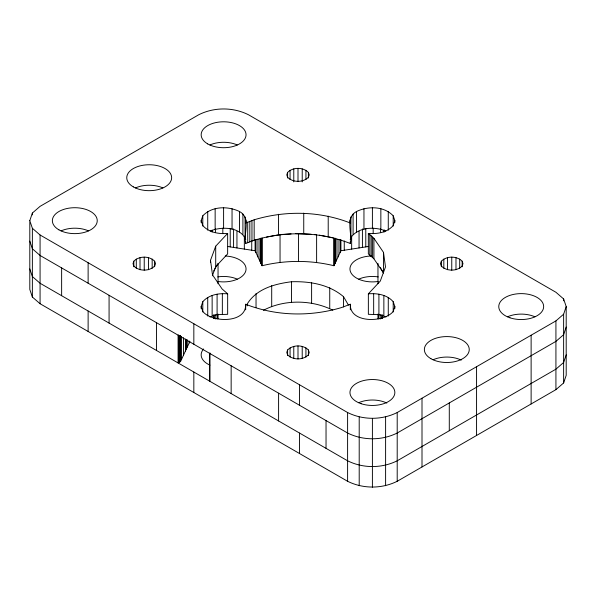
<?xml version="1.0" encoding="UTF-8"?>
<svg xmlns="http://www.w3.org/2000/svg" width="596" height="596" viewBox="0 0 596 596"><rect width="100%" height="100%" fill="white"/><g stroke="black" fill="none" stroke-linecap="round" stroke-linejoin="round"><path stroke-width="0.89" d="M394.85 222.531L394.85 220.669L393.204 215.797C383.943 206.037 368.06 205.94 356.527 211.505C344.719 217.801 352.601 233.297 350.321 243.488C319.754 231.501 285.506 230.838 254.164 240.27L245.671 243.496C243.391 233.304 251.288 217.801 239.473 211.505C227.94 205.94 212.057 206.037 202.796 215.797L201.15 220.669L201.15 222.531M245.671 243.496L245.843 241.961M245.679 309.831L245.679 304.251C276.246 316.23 310.486 316.893 341.836 307.462L350.329 304.236C349.427 323.494 384.152 322.868 393.204 311.462L394.85 306.582L393.204 301.703C387.08 294.685 377.201 293.083 368.358 293.835L368.358 314.315L378.914 314.658L386.066 316.908M350.225 239.666L350.917 237.394L350.917 216.914M29.8 220.669L32.37 213.048L40.074 206.35L198.796 114.715C214.217 107.042 232.976 107.042 248.398 114.715L555.926 292.264L563.63 298.961L566.2 306.582L566.2 375.331L563.63 382.952L555.926 389.65L397.204 481.285C381.783 488.958 363.024 488.958 347.602 481.285L40.074 303.736L32.37 297.039L29.8 289.418L29.8 220.669L32.37 228.29L32.37 297.039M133.832 261.19L133.012 263.626L133.832 266.069C139.159 271.478 149.305 271.478 154.632 266.069L155.452 263.626L154.632 261.19C149.305 255.773 139.159 255.773 133.832 261.19L133.832 266.777M201.15 308.445L201.15 306.582L202.796 301.703C208.92 294.677 218.806 293.083 227.657 293.835L227.657 314.315L217.093 314.658L209.934 316.908M287.6 172.415L286.78 174.851L287.6 177.288C292.927 182.704 303.073 182.704 308.4 177.288L309.22 174.851L308.4 172.415C303.073 166.999 292.927 166.999 287.6 172.415L287.6 178.003M287.6 349.964L286.773 352.407L287.6 354.844C292.919 360.26 303.073 360.26 308.4 354.844L309.22 352.407L308.4 349.964C303.073 344.555 292.919 344.555 287.6 349.964L287.6 355.551M394.85 220.669L393.204 225.549C387.08 232.574 377.194 234.168 368.343 233.416L368.343 253.896L373.923 258.798L383.504 272.871L383.504 252.391L373.923 238.318L368.343 233.416M441.36 261.19L440.541 263.626L441.36 266.069C446.687 271.478 456.834 271.478 462.161 266.069L462.98 263.626L462.161 261.19C456.834 255.773 446.687 255.773 441.36 261.19L441.36 266.777M563.63 382.952L563.63 314.204L566.2 306.582M566.2 327.062L563.63 334.684L555.926 341.381L397.204 433.024C381.783 440.69 363.024 440.69 347.602 433.024L40.074 255.468L32.37 248.77L29.8 241.149M566.2 354.851L563.63 362.472L555.926 369.17L397.204 460.805C381.783 468.471 363.024 468.471 347.602 460.805L40.074 283.256L32.37 276.559L29.8 268.938M210.515 262.173L210.515 260.31L215.707 246.185L227.642 233.416C218.792 234.168 208.913 232.567 202.796 225.549L201.15 220.669M212.347 275.806L215.707 266.665L215.707 246.185M178.472 362.711L178.472 334.93L178.085 335.153L178.085 362.934L180.566 361.504L189.878 341.448M255.095 239.637L255.095 250.752L262.046 265.727C285.611 260.005 310.389 260.012 333.946 265.727L340.905 250.752L340.905 239.637M213.659 271.053L217.607 264.125M350.917 237.394C358.583 226.957 374.69 226.383 385.798 231.039M348.436 305.092L343.557 296.711C329.126 284.441 309.913 281.185 291.496 281.752C274.816 283.882 256.511 288.732 247.191 304.035L247.191 305.897M215.707 266.665L227.642 253.896L227.642 233.416M368.358 293.835L380.293 281.066L385.485 266.941L383.504 252.391M32.37 228.29L40.074 234.988L347.602 412.536C363.024 420.21 381.783 420.21 397.204 412.536L555.926 320.901L563.63 314.204M263.454 310.27C284.486 299.207 311.701 299.684 332.806 310.158M245.671 223.016L254.164 219.79C285.506 210.358 319.754 211.021 350.321 223.008M210.202 231.039C221.421 226.301 240.538 226.674 245.775 239.674M266.546 237.096L280.046 234.556L291.086 233.915M340.905 250.752L368.246 246.52M295.683 233.647L311.164 234.303M314.8 234.533L316.618 234.653M227.754 246.52L255.095 250.752M319.352 235.167L333.037 237.767M227.657 293.835L222.077 288.933L212.496 274.86L210.515 260.31M380.218 267.351L383.377 272.946M201.15 306.582L202.796 311.462C211.848 322.868 246.55 323.494 245.679 304.251M350.157 241.954L350.321 243.488M563.63 298.961L563.63 300.824M555.926 320.901L555.926 389.65M531.125 335.22L531.125 403.969M476.569 366.719L476.569 435.467M462.161 261.19L462.161 266.777M459.695 259.044L459.695 268.356M455.985 257.621L455.985 269.727M451.761 257.152L451.761 270.182M449.287 402.948L449.287 430.737M447.536 257.621L447.536 269.727M443.826 259.044L443.826 268.356M422.005 398.225L422.005 466.966M397.204 412.536L397.204 481.285M394.85 306.582L394.85 308.445M393.204 215.797L393.204 226.033M393.204 301.703L393.204 311.946M388.272 211.505L388.272 230.123M388.272 297.419L388.272 316.036M385.605 416.984L385.605 485.733M384.323 229.974L384.323 231.829M383.936 230.198L383.936 232.053M383.861 295.437L383.861 315.917M382.386 314.807L382.386 318.517M381.693 314.703L381.693 318.406M380.851 208.66L380.851 229.14M380.568 228.871L380.568 232.574M380.173 314.464L380.173 319.098M378.914 294.178L378.914 314.658M378.646 314.234L378.646 318.86M377.961 263.35L377.961 283.726M377.953 314.122L377.953 318.756M373.923 238.318L373.923 258.798M373.662 293.642L373.662 314.122M373.178 228.156L373.178 233.714M372.604 237.044L372.604 257.532M372.403 207.713L372.403 228.194M372.403 418.467L372.403 487.215M371.233 235.807L371.233 256.287M369.811 234.593L369.811 255.081M365.78 228.38L365.78 246.9M363.955 208.66L363.955 229.14M362.42 228.901L362.42 247.422M359.202 416.984L359.202 485.733M359.053 231.27L359.053 247.943M356.527 211.505L356.527 231.986M353.093 214.053L353.093 234.533M351.662 236.12L351.662 249.083M350.329 304.236L350.329 309.823M349.994 219.939L349.994 221.801M347.602 412.536L347.602 481.285M344.264 240.97L344.264 250.231M343.557 296.711L343.557 306.947M340.003 239.726L340.003 252.689M338.021 239.361L338.021 256.958M336.04 239.003L336.04 261.234M335.138 238.162L335.138 263.171M334.952 238.564L334.952 263.574M334.542 238.519L334.542 264.453M334.132 238.467L334.132 265.332M333.946 237.946L333.946 265.727M329.737 287.667L329.737 308.147M328.21 216.117L328.21 236.597M326.034 420.567L326.034 448.356M316.618 235.576L316.618 262.434M311.611 282.564L311.611 303.044M308.4 172.415L308.4 178.003M308.4 349.964L308.4 355.551M305.934 170.27L305.934 179.582M305.934 347.826L305.934 357.131M303.744 213.115L303.744 233.602M302.224 168.847L302.224 181.884M302.217 346.403L302.217 358.501M299.55 384.8L299.55 405.28M299.55 433.061L299.55 453.549M298.44 233.49L298.44 261.272M298 168.377L298 181.407M298 345.926L298 358.956M293.776 168.847L293.776 181.884M293.776 346.403L293.776 358.501M291.496 281.752L291.496 302.232M290.066 170.27L290.066 179.582M290.066 347.826L290.066 357.131M280.046 234.556L280.046 262.337M278.593 393.181L278.593 420.962M278.533 214.262L278.533 234.742M271.702 285.596L271.702 306.076M262.046 237.938L262.046 265.727M261.868 238.467L261.868 265.324M261.458 238.519L261.458 264.445M261.048 238.564L261.048 263.574M260.862 238.162L260.862 263.171M259.96 239.003L259.96 261.234M257.979 239.361L257.979 256.958M255.997 239.726L255.997 252.689M256.034 293.567L256.034 307.536M254.164 219.79L254.164 240.27M251.959 220.55L251.959 241.03M251.735 240.97L251.735 250.231M249.813 221.34L249.813 241.827M247.72 222.166L247.72 242.647M246.006 219.946L246.006 221.809M245.083 216.914L245.083 237.394M244.338 236.12L244.338 249.083M242.907 214.053L242.907 234.533M239.473 211.505L239.473 231.986M236.947 231.27L236.947 247.943M233.58 228.901L233.58 247.422M232.045 208.66L232.045 229.14M231.151 365.788L231.151 393.576M230.22 228.38L230.22 246.9M223.597 207.713L223.597 228.194M222.822 228.156L222.822 233.714M222.345 293.642L222.345 314.122M218.047 263.35L218.047 283.726M218.039 314.122L218.039 318.756M217.346 314.234L217.346 318.86M217.093 294.178L217.093 314.658M215.826 314.464L215.826 319.098M215.432 228.871L215.432 232.574M215.149 208.66L215.149 229.14M214.307 314.703L214.307 318.406M213.614 314.807L213.614 318.517M212.064 230.198L212.064 232.053M212.139 295.437L212.139 315.917M207.728 211.505L207.728 230.123M207.728 297.419L207.728 316.036M202.796 215.797L202.796 226.033M202.796 301.703L202.796 311.946M193.834 323.762L193.834 344.242M193.834 372.031L193.834 392.511M189.215 341.024L189.215 342.871M187.233 339.735L187.233 347.14M186.332 339.824L186.332 349.085M185.43 338.982L185.43 351.022M183.449 337.694L183.449 355.298M181.467 336.412L181.467 359.567M180.566 335.57L180.566 361.504M180.178 335.794L180.178 361.727M179.329 335.362L179.329 362.219M156.524 322.704L156.524 350.485M154.632 261.19L154.632 266.777M152.166 259.044L152.166 268.356M148.456 257.621L148.456 269.727M144.232 257.152L144.232 270.182M140.008 257.621L140.008 269.727M136.298 259.044L136.298 268.356M109.075 295.311L109.075 323.099M88.126 262.732L88.126 283.212M88.126 311L88.126 331.48M61.634 267.917L61.634 295.705M40.074 234.988L40.074 303.736M32.37 213.048L32.37 214.91M217.786 276.902A22.447 12.963 0 0 1 237.26 279.137M358.74 279.137A22.447 12.963 0 0 1 378.214 276.902M378.214 281.454A22.447 12.963 0 0 1 350.202 270.867A22.447 12.963 0 0 1 371.569 255.989M209.934 365.132A22.447 12.963 0 0 1 203.601 348.965M225.266 256.012A22.447 12.963 0 0 1 245.731 271.106A22.447 12.963 0 0 1 217.786 281.454M61.127 230.868A22.447 12.963 0 0 1 88.454 230.868M135.53 187.911A22.447 12.963 0 0 1 162.857 187.911M209.934 144.955A22.447 12.963 0 0 1 237.26 144.955M507.546 316.781A22.447 12.963 0 0 1 534.873 316.781M433.143 359.738A22.447 12.963 0 0 1 461.237 360.096M358.74 402.695A22.447 12.963 0 0 1 386.834 403.052M209.971 353.115L209.583 353.339L209.583 381.127L209.971 380.904L209.971 353.115M430.93 358.703A22.447 12.963 0 0 0 468.486 352.892A22.447 12.963 0 0 0 440.995 337.023A22.447 12.963 0 0 0 430.93 358.703M509.982 317.802A22.447 12.963 0 0 0 543.656 306.582A22.447 12.963 0 0 0 509.982 295.355A22.447 12.963 0 0 0 509.982 317.802M361.176 403.715A22.447 12.963 0 0 0 394.85 392.496A22.447 12.963 0 0 0 361.176 381.269A22.447 12.963 0 0 0 361.176 403.715M133.325 186.876A22.447 12.963 0 0 0 170.881 181.065A22.447 12.963 0 0 0 143.383 165.196A22.447 12.963 0 0 0 133.325 186.876M58.922 229.833A22.447 12.963 0 0 0 96.478 224.022A22.447 12.963 0 0 0 68.98 208.153A22.447 12.963 0 0 0 58.922 229.833M207.728 143.919A22.447 12.963 0 0 0 245.276 138.116A22.447 12.963 0 0 0 217.786 122.24A22.447 12.963 0 0 0 207.728 143.919"/></g></svg>
